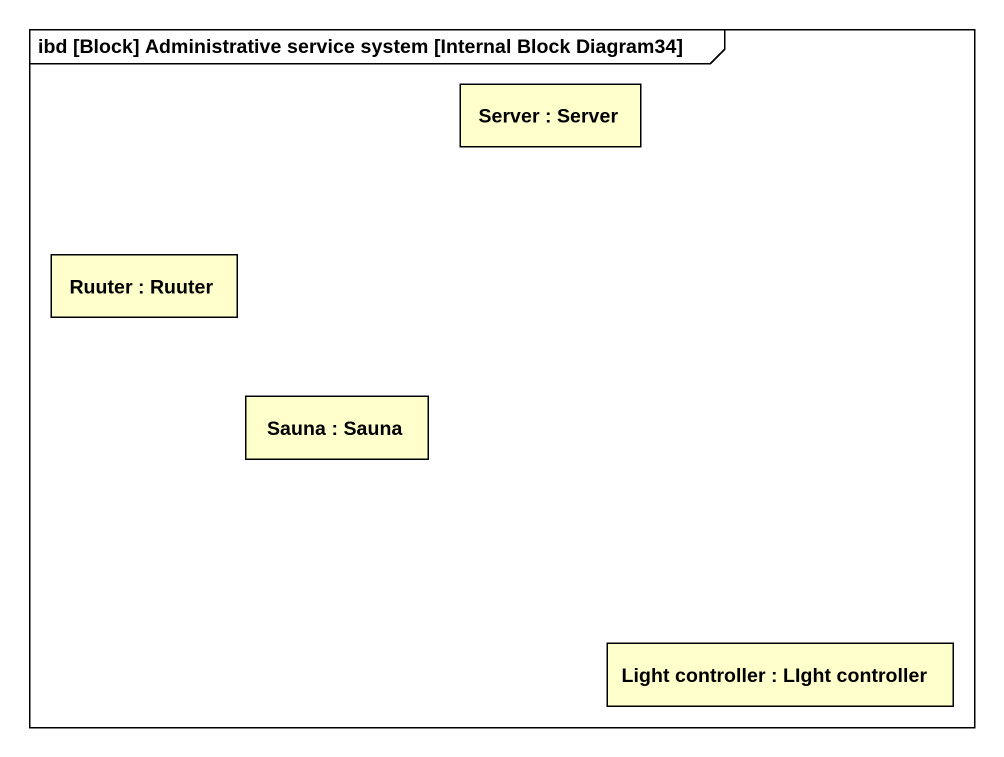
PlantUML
@startuml
mainframe ibd [Block] Administrative service system [Internal Block Diagram34]
rectangle "Server : Server" as Server #FFFFCC
rectangle "Ruuter : Ruuter" as Ruuter #FFFFCC
rectangle "Sauna : Sauna" as Sauna #FFFFCC
rectangle "Light controller : LIght controller" as Light_controller #FFFFCC
@enduml
